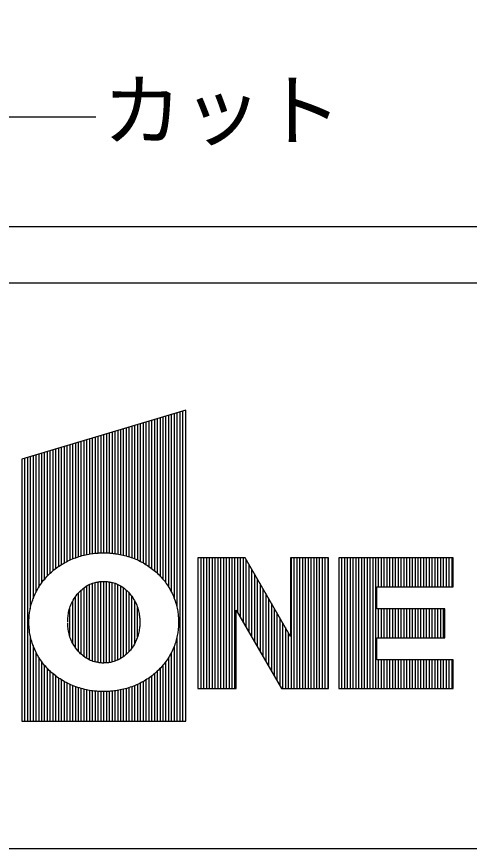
# Model space of a CAD drawing. Units: millimetres, scale not verified. Extents: x -1051 to 1051, y -744 to 744.
# Drawn here: x -411.8 to -331.8, y -687.5 to -540.4 of the extents above; entities that cross this region are included whole.
import ezdxf
from ezdxf.enums import TextEntityAlignment as Align

# ---------------------------------------------------------------- set-up
doc = ezdxf.new("R2010")
doc.units = ezdxf.units.MM
doc.header["$LTSCALE"] = 5
doc.layers.add('0-0', color=7, linetype='Continuous')
doc.layers.add('5-0', color=7, linetype='Continuous')
doc.styles.add('ＭＳ ゴシック', font='')
doc.styles.get('ＭＳ ゴシック').set_extended_font_data('MS Gothic')

msp = doc.modelspace()

# ---------------------------------------------------------------- linework, layer by layer
at = {"layer": '0-0', "color": 2}
for p, q in [((-987.5, -587.5), (987.5, -587.5)), ((-987.5, -687.5), (987.5, -687.5))]:
    msp.add_line(p, q, dxfattribs=at)
at = {"layer": '0-0'}
for p, q in [((-562.5, -587.5), (-287.5, -587.5)), ((-383.009, -610.314), (-383.009, -665)), ((-382.511, -610.165), (-382.511, -665)), ((-382.012, -610.016), (-382.012, -665)), ((-387.996, -611.805), (-387.996, -637.984)), ((-387.497, -611.656), (-387.497, -638.382)), ((-386.999, -611.507), (-386.999, -638.825)), ((-386.5, -611.358), (-386.5, -639.319)), ((-386.001, -611.209), (-386.001, -639.875)), ((-385.503, -611.06), (-385.503, -640.509)), ((-385.004, -610.911), (-385.004, -641.244)), ((-384.505, -610.762), (-384.505, -642.122)), ((-384.007, -610.613), (-384.007, -643.237)), ((-383.508, -610.464), (-383.508, -644.852)), ((-392.983, -613.295), (-392.983, -635.639)), ((-392.484, -613.146), (-392.484, -635.77)), ((-391.986, -612.997), (-391.986, -635.922)), ((-391.487, -612.848), (-391.487, -636.093)), ((-390.988, -612.699), (-390.988, -636.285)), ((-390.49, -612.55), (-390.49, -636.5)), ((-389.991, -612.401), (-389.991, -636.739)), ((-389.492, -612.252), (-389.492, -637.005)), ((-388.993, -612.103), (-388.993, -637.299)), ((-388.495, -611.954), (-388.495, -637.624)), ((-397.97, -614.785), (-397.97, -635.315)), ((-397.471, -614.636), (-397.471, -635.276)), ((-396.972, -614.487), (-396.972, -635.248)), ((-396.474, -614.338), (-396.474, -635.24)), ((-395.975, -614.189), (-395.975, -635.249)), ((-395.476, -614.04), (-395.476, -635.265)), ((-394.978, -613.891), (-394.978, -635.305)), ((-394.479, -613.742), (-394.479, -635.367)), ((-393.98, -613.593), (-393.98, -635.442)), ((-393.482, -613.444), (-393.482, -635.529)), ((-402.956, -616.275), (-402.956, -636.77)), ((-402.458, -616.126), (-402.458, -636.527)), ((-401.959, -615.977), (-401.959, -636.31)), ((-401.46, -615.828), (-401.46, -636.115)), ((-400.962, -615.679), (-400.962, -635.943)), ((-400.463, -615.53), (-400.463, -635.791)), ((-399.964, -615.381), (-399.964, -635.658)), ((-399.466, -615.232), (-399.466, -635.541)), ((-398.967, -615.083), (-398.967, -635.443)), ((-398.468, -614.934), (-398.468, -635.367)), ((-407.943, -617.765), (-407.943, -641.34)), ((-407.444, -617.616), (-407.444, -640.591)), ((-406.946, -617.467), (-406.946, -639.947)), ((-406.447, -617.318), (-406.447, -639.382)), ((-405.948, -617.169), (-405.948, -638.881)), ((-405.45, -617.02), (-405.45, -638.433)), ((-404.951, -616.871), (-404.951, -638.03)), ((-404.452, -616.722), (-404.452, -637.666)), ((-403.954, -616.573), (-403.954, -637.337)), ((-403.455, -616.424), (-403.455, -637.039)), ((-410.935, -618.66), (-410.935, -665)), ((-410.437, -618.511), (-410.437, -665)), ((-409.938, -618.361), (-409.938, -665)), ((-409.439, -618.212), (-409.439, -645.159)), ((-408.941, -618.063), (-408.941, -643.391)), ((-408.442, -617.914), (-408.442, -642.241)), ((-379.79, -636.143), (-379.79, -659.229)), ((-379.291, -636.143), (-379.291, -659.229)), ((-378.793, -636.143), (-378.793, -659.229)), ((-378.294, -636.143), (-378.294, -659.229)), ((-377.795, -636.143), (-377.795, -659.229)), ((-377.297, -636.143), (-377.297, -659.229)), ((-376.798, -636.143), (-376.798, -659.229)), ((-376.299, -636.143), (-376.299, -659.229)), ((-375.8, -636.143), (-375.8, -659.229)), ((-375.302, -636.143), (-375.302, -659.229)), ((-374.803, -636.143), (-374.803, -659.229)), ((-374.304, -636.143), (-374.304, -659.229)), ((-373.806, -636.143), (-373.806, -659.229)), ((-373.307, -636.143), (-373.307, -659.229)), ((-372.808, -636.143), (-372.808, -645.804)), ((-372.31, -636.143), (-372.31, -646.667)), ((-371.811, -636.143), (-371.811, -647.53)), ((-371.312, -636.365), (-371.312, -648.394)), ((-363.334, -636.143), (-363.334, -659.229)), ((-362.835, -636.143), (-362.835, -659.229)), ((-362.336, -636.143), (-362.336, -659.229)), ((-361.838, -636.143), (-361.838, -659.229)), ((-361.339, -636.143), (-361.339, -659.229)), ((-360.84, -636.143), (-360.84, -659.229)), ((-360.342, -636.143), (-360.342, -659.229)), ((-359.843, -636.143), (-359.843, -659.229)), ((-359.344, -636.143), (-359.344, -659.229)), ((-358.846, -636.143), (-358.846, -659.229)), ((-358.347, -636.143), (-358.347, -659.229)), ((-357.848, -636.143), (-357.848, -659.229)), ((-357.349, -636.143), (-357.349, -659.229)), ((-356.851, -636.143), (-356.851, -659.229)), ((-354.9, -636.143), (-354.9, -659.229)), ((-354.401, -636.143), (-354.401, -659.229)), ((-353.902, -636.143), (-353.902, -659.229)), ((-353.404, -636.143), (-353.404, -659.229)), ((-352.905, -636.143), (-352.905, -659.229)), ((-352.406, -636.143), (-352.406, -659.229)), ((-351.908, -636.143), (-351.908, -659.229)), ((-351.409, -636.143), (-351.409, -659.229)), ((-350.91, -636.143), (-350.91, -659.229)), ((-350.411, -636.143), (-350.411, -659.229)), ((-349.913, -636.143), (-349.913, -659.229)), ((-349.414, -636.143), (-349.414, -659.229)), ((-348.915, -636.143), (-348.915, -659.229)), ((-348.417, -636.143), (-348.417, -659.229)), ((-347.918, -636.143), (-347.918, -641.221)), ((-347.419, -636.143), (-347.419, -641.221)), ((-346.921, -636.143), (-346.921, -641.221)), ((-346.422, -636.143), (-346.422, -641.221)), ((-345.923, -636.143), (-345.923, -641.221)), ((-345.425, -636.143), (-345.425, -641.221)), ((-344.926, -636.143), (-344.926, -641.221)), ((-344.427, -636.143), (-344.427, -641.221)), ((-343.929, -636.143), (-343.929, -641.221)), ((-343.43, -636.143), (-343.43, -641.221)), ((-342.931, -636.143), (-342.931, -641.221)), ((-342.433, -636.143), (-342.433, -641.221)), ((-341.934, -636.143), (-341.934, -641.221)), ((-341.435, -636.143), (-341.435, -641.221)), ((-340.937, -636.143), (-340.937, -641.221)), ((-340.438, -636.143), (-340.438, -641.221)), ((-339.939, -636.143), (-339.939, -641.221)), ((-339.441, -636.143), (-339.441, -641.221)), ((-338.942, -636.143), (-338.942, -641.221)), ((-338.443, -636.143), (-338.443, -641.221)), ((-337.945, -636.143), (-337.945, -641.221)), ((-337.446, -636.143), (-337.446, -641.221)), ((-336.947, -636.143), (-336.947, -641.221)), ((-336.449, -636.143), (-336.449, -641.221)), ((-335.95, -636.143), (-335.95, -641.221)), ((-335.451, -636.143), (-335.451, -641.221)), ((-334.953, -636.143), (-334.953, -641.221)), ((-370.814, -637.228), (-370.814, -649.257)), ((-370.315, -638.092), (-370.315, -650.12)), ((-369.816, -638.955), (-369.816, -650.983)), ((-369.318, -639.819), (-369.318, -651.847)), ((-399.431, -653.906), (-399.431, -641.088)), ((-398.932, -654.181), (-398.932, -640.824)), ((-398.433, -654.389), (-398.433, -640.629)), ((-397.935, -654.528), (-397.935, -640.483)), ((-397.436, -654.632), (-397.436, -640.364)), ((-396.937, -654.708), (-396.937, -640.306)), ((-396.439, -654.719), (-396.439, -640.292)), ((-395.94, -654.704), (-395.94, -640.305)), ((-395.441, -654.645), (-395.441, -640.378)), ((-394.943, -654.526), (-394.943, -640.477)), ((-394.444, -654.378), (-394.444, -640.617)), ((-393.945, -654.183), (-393.945, -640.826)), ((-393.447, -653.917), (-393.447, -641.1)), ((-368.819, -640.682), (-368.819, -652.71)), ((-400.927, -652.657), (-400.927, -642.324)), ((-400.428, -653.157), (-400.428, -641.83)), ((-399.929, -653.565), (-399.929, -641.423)), ((-392.948, -653.581), (-392.948, -641.434)), ((-392.449, -653.173), (-392.449, -641.838)), ((-391.951, -652.677), (-391.951, -642.336)), ((-368.32, -641.546), (-368.32, -653.573)), ((-367.822, -642.409), (-367.822, -654.436)), ((-401.924, -651.22), (-401.924, -643.763)), ((-401.425, -652.03), (-401.425, -642.95)), ((-391.452, -652.049), (-391.452, -642.962)), ((-390.953, -651.233), (-390.953, -643.769)), ((-367.323, -643.273), (-367.323, -655.3)), ((-366.824, -644.136), (-366.824, -656.163)), ((-402.423, -650.087), (-402.423, -644.903)), ((-390.454, -650.085), (-390.454, -644.948)), ((-366.326, -644.999), (-366.326, -657.026)), ((-347.918, -645.163), (-347.918, -650.241)), ((-347.419, -645.163), (-347.419, -650.241)), ((-346.921, -645.163), (-346.921, -650.241)), ((-346.422, -645.163), (-346.422, -650.241)), ((-345.923, -645.163), (-345.923, -650.241)), ((-345.425, -645.163), (-345.425, -650.241)), ((-344.926, -645.163), (-344.926, -650.241)), ((-344.427, -645.163), (-344.427, -650.241)), ((-343.929, -645.163), (-343.929, -650.241)), ((-343.43, -645.163), (-343.43, -650.241)), ((-342.931, -645.163), (-342.931, -650.241)), ((-342.433, -645.163), (-342.433, -650.241)), ((-341.934, -645.163), (-341.934, -650.241)), ((-341.435, -645.163), (-341.435, -650.241)), ((-340.937, -645.163), (-340.937, -650.241)), ((-340.438, -645.163), (-340.438, -650.241)), ((-339.939, -645.163), (-339.939, -650.241)), ((-339.441, -645.163), (-339.441, -650.241)), ((-338.942, -645.163), (-338.942, -650.241)), ((-338.443, -645.163), (-338.443, -650.241)), ((-337.945, -645.163), (-337.945, -650.241)), ((-337.446, -645.163), (-337.446, -650.241)), ((-336.947, -645.163), (-336.947, -650.241)), ((-336.449, -645.163), (-336.449, -650.241)), ((-365.827, -645.863), (-365.827, -657.889)), ((-365.328, -646.726), (-365.328, -658.752)), ((-364.83, -647.59), (-364.83, -659.229)), ((-364.331, -648.453), (-364.331, -659.229)), ((-409.439, -649.904), (-409.439, -665)), ((-363.832, -649.317), (-363.832, -659.229)), ((-383.508, -650.152), (-383.508, -665)), ((-408.941, -651.618), (-408.941, -665)), ((-408.442, -652.772), (-408.442, -665)), ((-384.505, -652.89), (-384.505, -665)), ((-384.007, -651.777), (-384.007, -665)), ((-407.943, -653.672), (-407.943, -665)), ((-407.444, -654.421), (-407.444, -665)), ((-385.503, -654.503), (-385.503, -665)), ((-385.004, -653.769), (-385.004, -665)), ((-347.918, -654.146), (-347.918, -659.229)), ((-347.419, -654.146), (-347.419, -659.229)), ((-346.921, -654.146), (-346.921, -659.229)), ((-346.422, -654.146), (-346.422, -659.229)), ((-345.923, -654.146), (-345.923, -659.229)), ((-345.425, -654.146), (-345.425, -659.229)), ((-344.926, -654.146), (-344.926, -659.229)), ((-344.427, -654.146), (-344.427, -659.229)), ((-343.929, -654.146), (-343.929, -659.229)), ((-343.43, -654.146), (-343.43, -659.229)), ((-342.931, -654.146), (-342.931, -659.229)), ((-342.433, -654.146), (-342.433, -659.229)), ((-341.934, -654.146), (-341.934, -659.229)), ((-341.435, -654.146), (-341.435, -659.229)), ((-340.937, -654.146), (-340.937, -659.229)), ((-340.438, -654.146), (-340.438, -659.229)), ((-339.939, -654.146), (-339.939, -659.229)), ((-339.441, -654.146), (-339.441, -659.229)), ((-338.942, -654.146), (-338.942, -659.229)), ((-338.443, -654.146), (-338.443, -659.229)), ((-337.945, -654.146), (-337.945, -659.229)), ((-337.446, -654.146), (-337.446, -659.229)), ((-336.947, -654.146), (-336.947, -659.229)), ((-336.449, -654.146), (-336.449, -659.229)), ((-335.95, -654.146), (-335.95, -659.229)), ((-335.451, -654.146), (-335.451, -659.229)), ((-334.953, -654.146), (-334.953, -659.229)), ((-406.946, -655.065), (-406.946, -665)), ((-406.447, -655.629), (-406.447, -665)), ((-386.5, -655.692), (-386.5, -665)), ((-386.001, -655.136), (-386.001, -665)), ((-405.948, -656.13), (-405.948, -665)), ((-405.45, -656.578), (-405.45, -665)), ((-404.951, -656.981), (-404.951, -665)), ((-404.452, -657.345), (-404.452, -665)), ((-388.495, -657.387), (-388.495, -665)), ((-387.996, -657.027), (-387.996, -665)), ((-387.497, -656.629), (-387.497, -665)), ((-386.999, -656.186), (-386.999, -665)), ((-403.954, -657.674), (-403.954, -665)), ((-403.455, -657.972), (-403.455, -665)), ((-402.956, -658.241), (-402.956, -665)), ((-402.458, -658.484), (-402.458, -665)), ((-401.959, -658.701), (-401.959, -665)), ((-401.46, -658.896), (-401.46, -665)), ((-391.487, -658.918), (-391.487, -665)), ((-390.988, -658.726), (-390.988, -665)), ((-390.49, -658.511), (-390.49, -665)), ((-389.991, -658.272), (-389.991, -665)), ((-389.492, -658.006), (-389.492, -665)), ((-388.993, -657.712), (-388.993, -665)), ((-400.962, -659.068), (-400.962, -665)), ((-400.463, -659.22), (-400.463, -665)), ((-399.964, -659.354), (-399.964, -665)), ((-399.466, -659.471), (-399.466, -665)), ((-398.967, -659.569), (-398.967, -665)), ((-398.468, -659.644), (-398.468, -665)), ((-397.97, -659.695), (-397.97, -665)), ((-397.471, -659.733), (-397.471, -665)), ((-396.972, -659.76), (-396.972, -665)), ((-396.474, -659.771), (-396.474, -665)), ((-395.975, -659.762), (-395.975, -665)), ((-395.476, -659.737), (-395.476, -665)), ((-394.978, -659.701), (-394.978, -665)), ((-394.479, -659.652), (-394.479, -665)), ((-393.98, -659.578), (-393.98, -665)), ((-393.482, -659.482), (-393.482, -665)), ((-392.983, -659.368), (-392.983, -665)), ((-392.484, -659.237), (-392.484, -665)), ((-391.986, -659.088), (-391.986, -665)), ((-562.5, -687.5), (-287.5, -687.5))]:
    msp.add_line(p, q, dxfattribs=at)
at = {"layer": '0-0', "color": 5}
msp.add_line((-402.816, -647.508), (-402.816, -647.508), dxfattribs=at)
for points in [[(-410.935, -665), (-381.957, -665), (-381.957, -610), (-410.935, -618.66)], [(-363.436, -636.143), (-363.436, -650.003), (-371.441, -636.143), (-379.79, -636.143), (-379.79, -659.229), (-373.06, -659.229), (-373.06, -645.368), (-365.053, -659.229), (-356.702, -659.229), (-356.702, -636.143)], [(-334.695, -641.221), (-334.695, -636.143), (-354.9, -636.143), (-354.9, -659.229), (-334.695, -659.229), (-334.695, -654.146), (-348.165, -654.146), (-348.165, -650.241), (-336.141, -650.241), (-336.141, -645.163), (-348.165, -645.163), (-348.165, -641.221)]]:
    msp.add_lwpolyline(points, close=True, dxfattribs=at)
for points in [[(-405.241, -638.259), (-405.014, -638.079), (-404.783, -637.903), (-404.547, -637.732), (-404.306, -637.566), (-404.062, -637.405), (-403.813, -637.25), (-403.56, -637.099), (-403.303, -636.954), (-403.042, -636.815), (-402.777, -636.68), (-402.508, -636.551), (-402.235, -636.427), (-401.959, -636.309), (-401.679, -636.197), (-401.395, -636.091), (-401.109, -635.991), (-400.818, -635.897), (-400.525, -635.808), (-400.227, -635.726), (-399.932, -635.65), (-399.644, -635.581), (-399.363, -635.52), (-399.089, -635.466), (-398.823, -635.419), (-398.564, -635.38), (-398.312, -635.348), (-398.067, -635.323), (-397.834, -635.303), (-397.616, -635.286), (-397.413, -635.272), (-397.225, -635.26), (-397.053, -635.251), (-396.895, -635.245), (-396.753, -635.241), (-396.627, -635.239), (-396.505, -635.24), (-396.38, -635.241), (-396.25, -635.243), (-396.115, -635.245)], [(-396.115, -635.245), (-395.976, -635.249), (-395.833, -635.253), (-395.686, -635.257), (-395.534, -635.263), (-395.373, -635.271), (-395.198, -635.284), (-395.008, -635.302), (-394.804, -635.325), (-394.585, -635.352), (-394.352, -635.385), (-394.105, -635.422), (-393.844, -635.464), (-393.574, -635.512), (-393.302, -635.566), (-393.028, -635.629), (-392.751, -635.698), (-392.472, -635.774), (-392.19, -635.857), (-391.907, -635.948), (-391.62, -636.045), (-391.335, -636.149), (-391.053, -636.259), (-390.775, -636.374), (-390.501, -636.494), (-390.231, -636.621), (-389.964, -636.753), (-389.701, -636.89), (-389.442, -637.033), (-389.187, -637.182), (-388.936, -637.335), (-388.69, -637.493), (-388.448, -637.657), (-388.21, -637.825), (-387.977, -637.998), (-387.748, -638.177), (-387.524, -638.36), (-387.304, -638.548), (-387.09, -638.741), (-386.88, -638.938)], [(-409.655, -646.942), (-409.65, -646.804), (-409.644, -646.663), (-409.635, -646.513), (-409.621, -646.35), (-409.601, -646.174), (-409.577, -645.985), (-409.547, -645.782), (-409.512, -645.566), (-409.472, -645.336), (-409.427, -645.094), (-409.375, -644.843), (-409.316, -644.591), (-409.249, -644.336), (-409.174, -644.079), (-409.092, -643.82), (-409.002, -643.559), (-408.904, -643.296), (-408.799, -643.031), (-408.687, -642.766), (-408.569, -642.505), (-408.445, -642.247), (-408.315, -641.992), (-408.178, -641.742), (-408.036, -641.494), (-407.888, -641.25), (-407.734, -641.01), (-407.574, -640.773), (-407.408, -640.541), (-407.237, -640.312), (-407.061, -640.088), (-406.88, -639.868), (-406.693, -639.651), (-406.5, -639.439), (-406.302, -639.231), (-406.1, -639.027), (-405.892, -638.828), (-405.68, -638.634), (-405.463, -638.444), (-405.241, -638.259)], [(-386.88, -638.938), (-386.675, -639.139), (-386.476, -639.345), (-386.281, -639.555), (-386.092, -639.77), (-385.907, -639.989), (-385.728, -640.212), (-385.555, -640.438), (-385.387, -640.669), (-385.225, -640.904), (-385.068, -641.142), (-384.918, -641.384), (-384.773, -641.63), (-384.633, -641.88), (-384.5, -642.133), (-384.373, -642.389), (-384.252, -642.649), (-384.138, -642.912), (-384.03, -643.178), (-383.928, -643.447), (-383.832, -643.72), (-383.743, -643.996), (-383.661, -644.27), (-383.587, -644.537), (-383.521, -644.798), (-383.463, -645.051), (-383.412, -645.299), (-383.37, -645.539), (-383.335, -645.773), (-383.309, -646), (-383.288, -646.216), (-383.269, -646.418), (-383.254, -646.606), (-383.241, -646.78), (-383.231, -646.939), (-383.224, -647.084), (-383.22, -647.214), (-383.218, -647.33), (-383.219, -647.441), (-383.22, -647.556)], [(-402.816, -647.508), (-402.814, -647.322), (-402.806, -647.127), (-402.792, -646.923), (-402.773, -646.709), (-402.749, -646.486), (-402.719, -646.254), (-402.684, -646.012), (-402.643, -645.761), (-402.592, -645.503), (-402.528, -645.243), (-402.449, -644.979), (-402.357, -644.712), (-402.25, -644.442), (-402.129, -644.169), (-401.994, -643.893), (-401.845, -643.614), (-401.683, -643.338), (-401.513, -643.073), (-401.332, -642.819), (-401.142, -642.574), (-400.942, -642.341), (-400.732, -642.117), (-400.513, -641.904), (-400.283, -641.702), (-400.049, -641.512), (-399.815, -641.338), (-399.581, -641.18), (-399.347, -641.037), (-399.113, -640.91), (-398.879, -640.798), (-398.645, -640.702), (-398.411, -640.621), (-398.184, -640.553), (-397.973, -640.493), (-397.777, -640.441), (-397.596, -640.398), (-397.431, -640.363), (-397.28, -640.337), (-397.145, -640.319)], [(-397.145, -640.319), (-397.026, -640.31), (-396.914, -640.305), (-396.805, -640.301), (-396.698, -640.298), (-396.593, -640.295), (-396.49, -640.293), (-396.388, -640.291), (-396.289, -640.29), (-396.192, -640.29), (-396.087, -640.293), (-395.967, -640.302), (-395.83, -640.317), (-395.677, -640.339), (-395.509, -640.366), (-395.324, -640.4), (-395.123, -640.439), (-394.905, -640.485), (-394.679, -640.542), (-394.449, -640.615), (-394.217, -640.703), (-393.982, -640.808), (-393.744, -640.928), (-393.504, -641.064), (-393.26, -641.216), (-393.014, -641.384), (-392.771, -641.566), (-392.537, -641.758), (-392.312, -641.962), (-392.097, -642.176), (-391.891, -642.401), (-391.693, -642.638), (-391.505, -642.885), (-391.326, -643.144), (-391.159, -643.408), (-391.005, -643.672), (-390.864, -643.936), (-390.738, -644.2), (-390.625, -644.465), (-390.525, -644.729)], [(-390.525, -644.729), (-390.44, -644.994), (-390.368, -645.259), (-390.306, -645.515), (-390.252, -645.755), (-390.206, -645.977), (-390.167, -646.182), (-390.136, -646.371), (-390.112, -646.542), (-390.096, -646.696), (-390.088, -646.833), (-390.083, -646.961), (-390.08, -647.086), (-390.076, -647.209), (-390.074, -647.329), (-390.072, -647.447), (-390.07, -647.563), (-390.069, -647.677), (-390.069, -647.788), (-390.072, -647.907), (-390.08, -648.044), (-390.093, -648.2), (-390.112, -648.373), (-390.136, -648.565), (-390.166, -648.774), (-390.201, -649.002), (-390.242, -649.248), (-390.292, -649.505), (-390.356, -649.764), (-390.434, -650.027), (-390.527, -650.293), (-390.633, -650.562), (-390.753, -650.835), (-390.888, -651.11), (-391.036, -651.389), (-391.197, -651.664), (-391.367, -651.928), (-391.546, -652.183), (-391.736, -652.426), (-391.935, -652.66)], [(-406.489, -655.585), (-406.692, -655.361), (-406.89, -655.132), (-407.081, -654.899), (-407.267, -654.661), (-407.446, -654.42), (-407.618, -654.173), (-407.785, -653.923), (-407.946, -653.668), (-408.1, -653.409), (-408.247, -653.146), (-408.388, -652.879), (-408.522, -652.608), (-408.649, -652.334), (-408.768, -652.056), (-408.881, -651.775), (-408.987, -651.49), (-409.086, -651.201), (-409.177, -650.914), (-409.259, -650.634), (-409.333, -650.36), (-409.398, -650.094), (-409.453, -649.834), (-409.501, -649.581), (-409.539, -649.336), (-409.568, -649.097), (-409.592, -648.869), (-409.612, -648.656), (-409.63, -648.458), (-409.644, -648.275), (-409.655, -648.107), (-409.663, -647.955), (-409.668, -647.817), (-409.669, -647.695), (-409.669, -647.578), (-409.668, -647.458), (-409.666, -647.334), (-409.663, -647.207), (-409.659, -647.076), (-409.655, -646.942)], [(-399.029, -654.135), (-399.277, -654), (-399.527, -653.847), (-399.779, -653.676), (-400.034, -653.488), (-400.285, -653.285), (-400.525, -653.07), (-400.754, -652.844), (-400.973, -652.606), (-401.182, -652.357), (-401.38, -652.095), (-401.568, -651.823), (-401.745, -651.538), (-401.909, -651.249), (-402.058, -650.964), (-402.191, -650.681), (-402.308, -650.402), (-402.411, -650.125), (-402.497, -649.852), (-402.569, -649.582), (-402.624, -649.315), (-402.669, -649.055), (-402.708, -648.804), (-402.741, -648.563), (-402.768, -648.333), (-402.789, -648.112), (-402.804, -647.9), (-402.813, -647.699)], [(-383.22, -647.556), (-383.222, -647.675), (-383.224, -647.797), (-383.228, -647.924), (-383.232, -648.054), (-383.237, -648.188), (-383.242, -648.326), (-383.251, -648.473), (-383.264, -648.633), (-383.283, -648.807), (-383.307, -648.994), (-383.335, -649.195), (-383.369, -649.41), (-383.408, -649.638), (-383.453, -649.88), (-383.503, -650.129), (-383.561, -650.381), (-383.627, -650.636), (-383.701, -650.893), (-383.782, -651.152), (-383.871, -651.414), (-383.968, -651.678), (-384.073, -651.944), (-384.184, -652.21), (-384.302, -652.472), (-384.426, -652.731), (-384.555, -652.986), (-384.691, -653.238), (-384.833, -653.487), (-384.981, -653.732), (-385.135, -653.973), (-385.295, -654.211), (-385.46, -654.444), (-385.63, -654.674), (-385.807, -654.899), (-385.988, -655.12), (-386.175, -655.338), (-386.367, -655.551), (-386.565, -655.76), (-386.768, -655.965)], [(-391.935, -652.66), (-392.144, -652.883), (-392.362, -653.096), (-392.59, -653.298), (-392.823, -653.488), (-393.056, -653.662), (-393.29, -653.821), (-393.523, -653.964), (-393.757, -654.092), (-393.99, -654.204), (-394.224, -654.301), (-394.458, -654.383), (-394.684, -654.452), (-394.895, -654.513), (-395.092, -654.566), (-395.273, -654.61), (-395.439, -654.645), (-395.59, -654.672), (-395.726, -654.69), (-395.847, -654.7), (-395.96, -654.705), (-396.071, -654.709), (-396.181, -654.713), (-396.289, -654.716), (-396.396, -654.718), (-396.502, -654.72), (-396.606, -654.721), (-396.708, -654.721), (-396.818, -654.717), (-396.945, -654.707), (-397.089, -654.69), (-397.25, -654.665), (-397.428, -654.634), (-397.622, -654.596), (-397.834, -654.551), (-398.063, -654.499), (-398.301, -654.434), (-398.541, -654.352), (-398.784, -654.252), (-399.029, -654.135)], [(-396.443, -659.771), (-396.622, -659.77), (-396.811, -659.766), (-397.011, -659.758), (-397.22, -659.748), (-397.439, -659.735), (-397.668, -659.719), (-397.907, -659.7), (-398.156, -659.678), (-398.414, -659.651), (-398.679, -659.615), (-398.952, -659.571), (-399.231, -659.52), (-399.519, -659.46), (-399.814, -659.392), (-400.116, -659.315), (-400.426, -659.231), (-400.737, -659.139), (-401.045, -659.041), (-401.348, -658.936), (-401.648, -658.825), (-401.943, -658.708), (-402.235, -658.584), (-402.523, -658.453), (-402.807, -658.316), (-403.086, -658.174), (-403.361, -658.025), (-403.631, -657.87), (-403.897, -657.71), (-404.157, -657.544), (-404.414, -657.372), (-404.665, -657.195), (-404.912, -657.011), (-405.153, -656.823), (-405.389, -656.629), (-405.62, -656.43), (-405.846, -656.226), (-406.065, -656.018), (-406.28, -655.804), (-406.489, -655.585)], [(-386.768, -655.965), (-386.976, -656.165), (-387.188, -656.36), (-387.405, -656.55), (-387.627, -656.736), (-387.854, -656.918), (-388.085, -657.094), (-388.322, -657.266), (-388.563, -657.433), (-388.808, -657.595), (-389.057, -657.751), (-389.31, -657.902), (-389.567, -658.048), (-389.828, -658.188), (-390.094, -658.323), (-390.364, -658.453), (-390.637, -658.577), (-390.914, -658.696), (-391.195, -658.808), (-391.479, -658.915), (-391.766, -659.016), (-392.057, -659.11), (-392.351, -659.199), (-392.649, -659.282), (-392.945, -659.359), (-393.234, -659.428), (-393.515, -659.49), (-393.79, -659.544), (-394.056, -659.591), (-394.316, -659.63), (-394.569, -659.662), (-394.814, -659.687), (-395.051, -659.707), (-395.278, -659.724), (-395.496, -659.739), (-395.704, -659.75), (-395.903, -659.76), (-396.093, -659.766), (-396.272, -659.77), (-396.443, -659.771)]]:
    msp.add_lwpolyline(points, dxfattribs=at)
at = {"layer": '5-0', "color": 3}
msp.add_line((-482.5, -577.5), (-202.5, -577.5), dxfattribs=at)
at = {"layer": '5-0', "color": 6}
msp.add_lwpolyline([(-397.869, -558.2), (-415.399, -558.2), (-438.065, -518.94)], dxfattribs=at)

# ---------------------------------------------------------------- texts
at = {"layer": '5-0', "style": 'ＭＳ ゴシック'}
msp.add_text('カット', height=10.35, dxfattribs=at).set_placement((-396.679, -565.255), align=Align.BOTTOM_LEFT)

doc.saveas('drawing.dxf')
